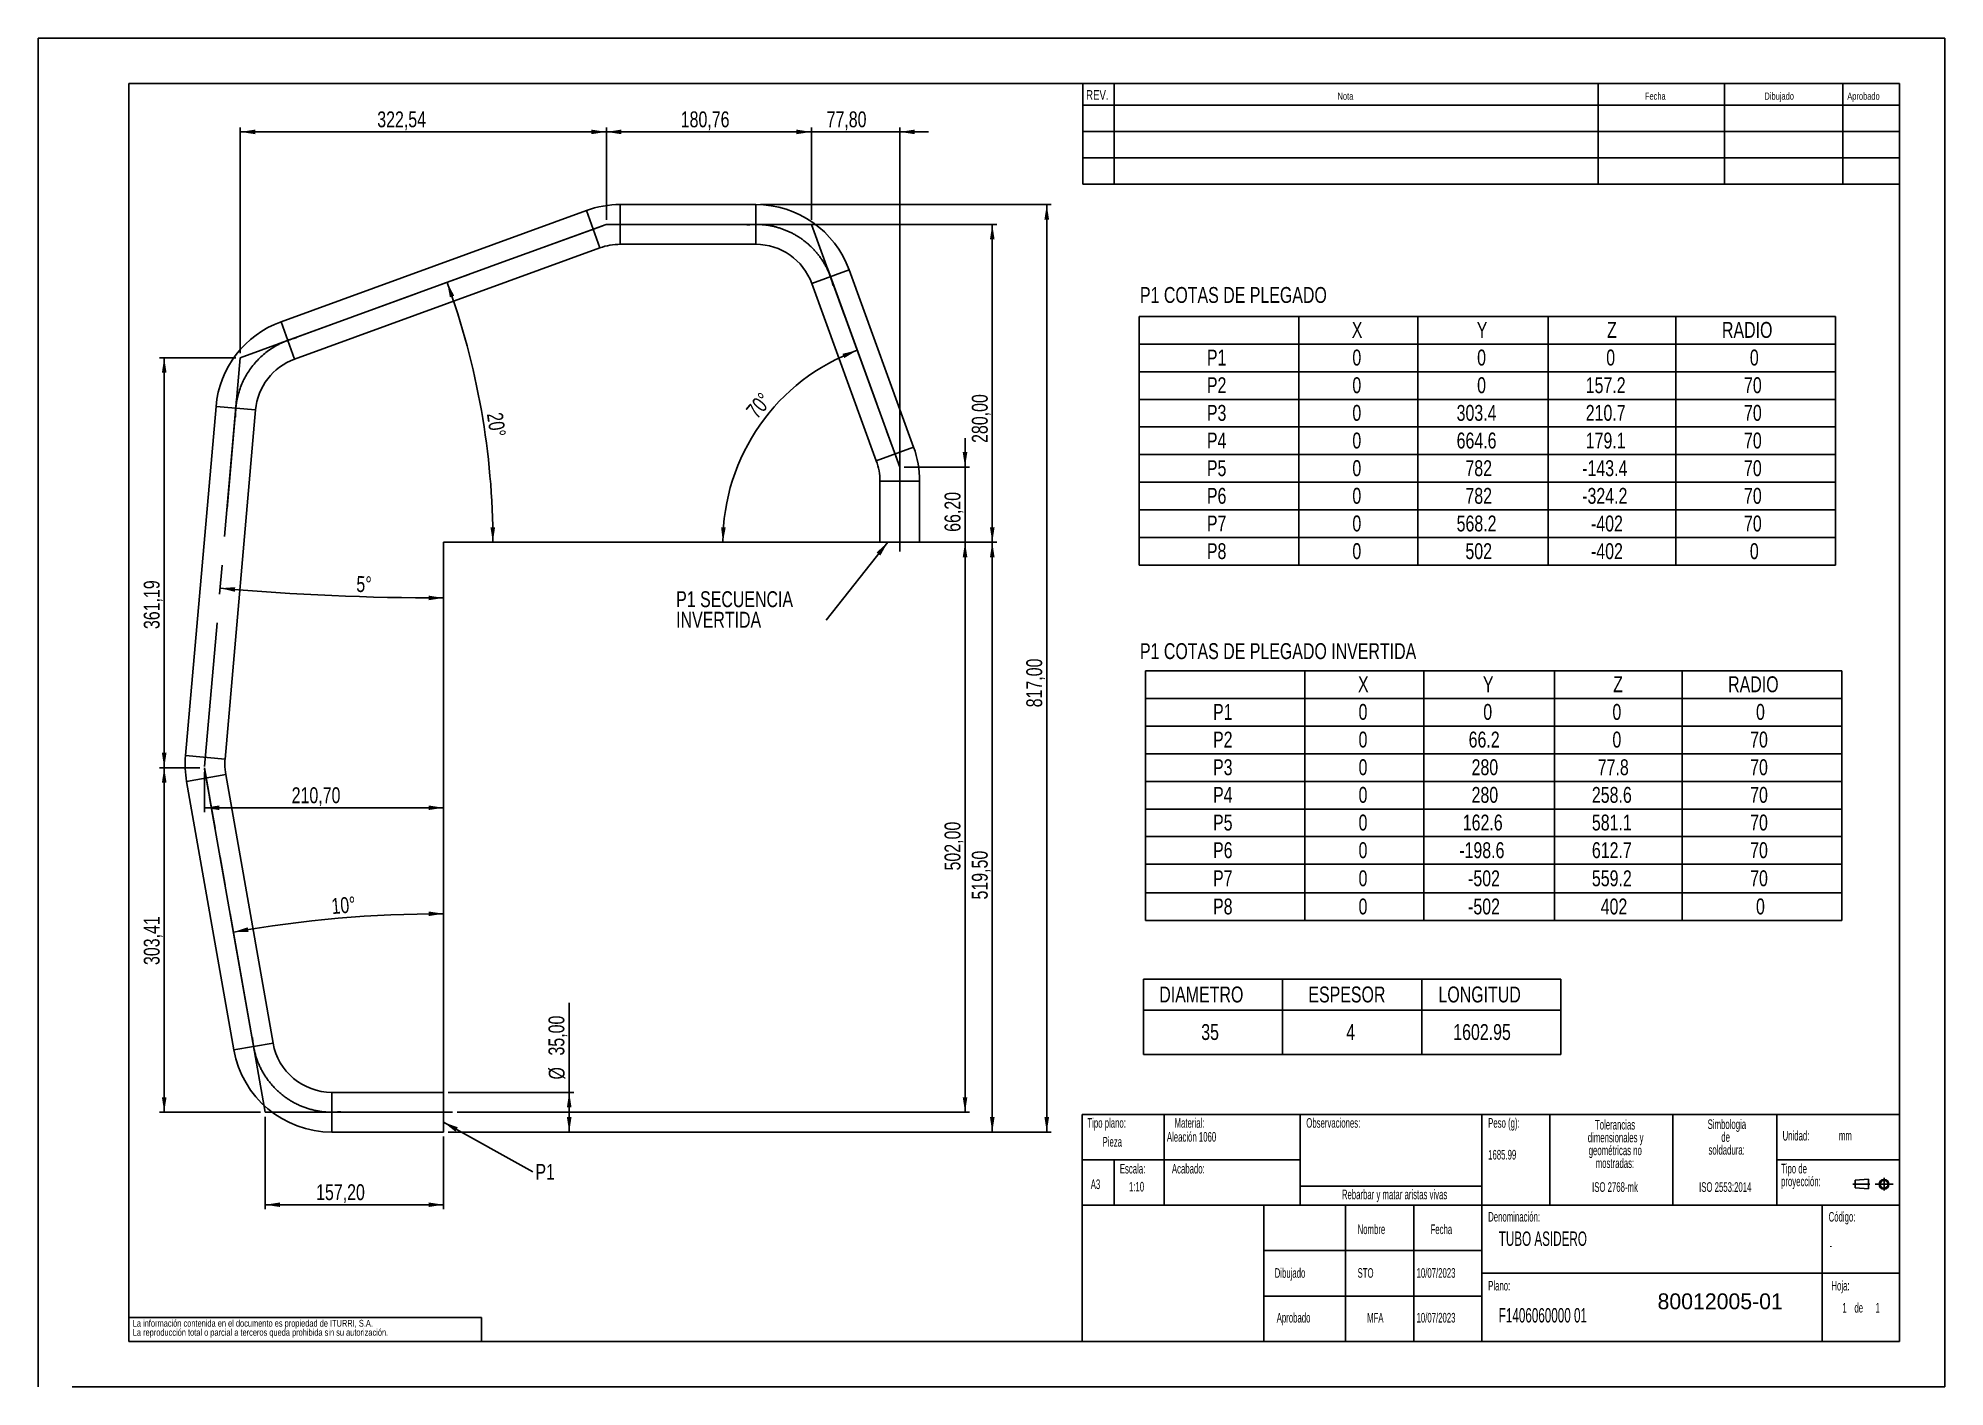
# Model space of a CAD drawing. Extents: x 0 to 28260, y 0 to 8126.
# Drawn here: x 0 to 4200, y 0 to 2970 of the extents above.
import ezdxf

# ---------------------------------------------------------------- set-up
doc = ezdxf.new("R2010")
doc.units = 0
doc.header["$LTSCALE"] = 10
doc.linetypes.add('CENTERX2', pattern=[20.32, 12.7, -2.54, 2.54, -2.54])
doc.layers.get('0').update_dxf_attribs({"linetype": 'CONTINUOUS'})
doc.layers.add('FORMATO', color=7, linetype='CONTINUOUS')
doc.layers.add('SLD-0', color=179, linetype='CONTINUOUS')
doc.styles.add('SLDTEXTSTYLE0', font='TXT', dxfattribs={"width": 0.75})
doc.styles.add('SLDTEXTSTYLE1', font='TXT', dxfattribs={"width": 0.605})
doc.dimstyles.new('SLDDIMSTYLE0', dxfattribs={"dimtxt": 35, "dimasz": 33.02, "dimexe": 0, "dimexo": 0.0625, "dimgap": 8.75, "dimtad": 1, "dimlfac": 0.4, "dimrnd": 1e-09, "dimzin": 12, "dimdsep": 46, "dimtxsty": 'SLDTEXTSTYLE0', "dimsah": 1, "dimcen": 0.09, "dimadec": 0, "dimazin": 0, "dimtfac": 1, "dimtofl": 0, "dimtmove": 0, "dimatfit": 3, "dimfxl": 1, "dimtolj": 1, "dimtzin": 12, "dimarcsym": 0})
doc.dimstyles.new('SLDDIMSTYLE1', dxfattribs={"dimtxt": 35, "dimasz": 33.02, "dimexe": 0, "dimexo": 0.0625, "dimgap": 8.75, "dimtad": 1, "dimlfac": 0.4, "dimrnd": 1e-09, "dimzin": 12, "dimdsep": 46, "dimtxsty": 'SLDTEXTSTYLE0', "dimsah": 1, "dimcen": 0.09, "dimadec": 0, "dimazin": 0, "dimtfac": 1, "dimtmove": 0, "dimatfit": 0, "dimfxl": 1, "dimtolj": 1, "dimtzin": 12, "dimarcsym": 0})
doc.dimstyles.new('SLDDIMSTYLE2', dxfattribs={"dimtxt": 35, "dimasz": 33.02, "dimexe": 0, "dimexo": 0.0625, "dimgap": 8.75, "dimtad": 1, "dimdec": 4, "dimlfac": 4, "dimzin": 12, "dimdsep": 46, "dimtxsty": 'SLDTEXTSTYLE0', "dimsah": 1, "dimcen": 0.09, "dimadec": 0, "dimazin": 0, "dimtfac": 1, "dimtofl": 0, "dimtmove": 0, "dimatfit": 3, "dimfxl": 1, "dimtolj": 1, "dimtzin": 12, "dimarcsym": 0})
doc.dimstyles.new('SLDDIMSTYLE3', dxfattribs={"dimtxt": 0.18, "dimasz": 33.02, "dimexe": 0, "dimexo": 0.0625, "dimgap": 0, "dimtad": 0, "dimtih": 1, "dimtoh": 1, "dimdec": 0, "dimrnd": 1e-09, "dimzin": 0, "dimdsep": 46, "dimtxsty": 'Standard', "dimsah": 1, "dimcen": 0.09, "dimadec": 0, "dimazin": 0, "dimtfac": 33.02, "dimtdec": 0, "dimtofl": 0, "dimtmove": 0, "dimatfit": 3, "dimfxl": 1, "dimtolj": 1, "dimtzin": 0, "dimarcsym": 0})

# ---------------------------------------------------------------- blocks, each defined once
blk = doc.blocks.new('BLOQUE3')
at = {"color": 7, "linetype": 'CENTERX2'}
for p, q in [((3979.2, 1300.6), (3948, 1300.6)), ((3988.8, 1300.2), (4021.6, 1300.2)), ((4005.2, 1288.5), (4005.2, 1311.9))]:
    blk.add_line(p, q, dxfattribs=at)
at = {"color": 7, "linetype": 'Continuous'}
for p, q in [((3976.8, 1309.5), (3952.3, 1307.7)), ((3952.3, 1307.7), (3952.3, 1293.4)), ((3976.8, 1309.5), (3976.8, 1291.6)), ((3976.8, 1291.6), (3952.3, 1293.4))]:
    blk.add_line(p, q, dxfattribs=at)
for radius in [8.92, 7.13]:
    blk.add_circle((4005.2, 1300.2), radius, dxfattribs=at)
blk = doc.blocks.new('SW_NOTE_0')
at = {"layer": 'SLD-0', "color": 0, "attachment_point": 2, "style": 'SLDTEXTSTYLE1'}
for s, insert, char_height in [('dimensionales y', (75.4, -0.9), 21.167), ('Tolerancias', (74.1, 27.3), 21.167), ('geométricas no', (74.6, -29.2), 21.167), ('mostradas:', (73.8, -57.4), 21.17)]:
    blk.add_mtext(s, dxfattribs=dict(at, insert=insert, char_height=char_height))
blk = doc.blocks.new('SW_NOTE_0_1')
at = {"layer": 'SLD-0', "color": 0, "attachment_point": 1, "style": 'SLDTEXTSTYLE1'}
for s, insert, char_height in [('Tipo de', (0, 27.3), 21.17), ('proyección:', (0, -0.9), 21.167)]:
    blk.add_mtext(s, dxfattribs=dict(at, insert=insert, char_height=char_height))
blk = doc.blocks.new('SW_NOTE_0_2')
at = {"layer": 'SLD-0', "color": 0, "char_height": 21.17, "attachment_point": 2, "style": 'SLDTEXTSTYLE1'}
for s, insert in [('Simbologia', (71.1, 27.3)), ('de', (68.4, -0.9)), ('soldadura:', (70.6, -29.2))]:
    blk.add_mtext(s, dxfattribs=dict(at, insert=insert))
blk = doc.blocks.new('SW_NOTE_0_3')
at = {"layer": 'SLD-0', "color": 0, "char_height": 15, "attachment_point": 1, "style": 'SLDTEXTSTYLE0'}
for s, insert in [('La información contenida en el documento es propiedad de ITURRI, S.A.', (0, 19.3)), ('La reproducción total o parcial a terceros queda prohibida sin su autorización.', (0, -0.7))]:
    blk.add_mtext(s, dxfattribs=dict(at, insert=insert))
blk = doc.blocks.new('SW_NOTE_0_4')
at = {"layer": 'SLD-0', "color": 0, "attachment_point": 2, "style": 'SLDTEXTSTYLE1'}
for s, insert, char_height in [('dimensionales y', (75.4, -0.9), 21.167), ('Tolerancias', (74.1, 27.3), 21.167), ('geométricas no', (74.6, -29.2), 21.167), ('mostradas:', (73.8, -57.4), 21.17)]:
    blk.add_mtext(s, dxfattribs=dict(at, insert=insert, char_height=char_height))
blk = doc.blocks.new('SW_NOTE_0_5')
at = {"layer": 'SLD-0', "color": 0, "attachment_point": 1, "style": 'SLDTEXTSTYLE1'}
for s, insert, char_height in [('Tipo de', (0, 27.3), 21.17), ('proyección:', (0, -0.9), 21.167)]:
    blk.add_mtext(s, dxfattribs=dict(at, insert=insert, char_height=char_height))
blk = doc.blocks.new('SW_NOTE_0_6')
at = {"layer": 'SLD-0', "color": 0, "char_height": 21.17, "attachment_point": 2, "style": 'SLDTEXTSTYLE1'}
for s, insert in [('Simbologia', (71.1, 27.3)), ('de', (68.4, -0.9)), ('soldadura:', (70.6, -29.2))]:
    blk.add_mtext(s, dxfattribs=dict(at, insert=insert))
blk = doc.blocks.new('SW_NOTE_0_7')
at = {"layer": 'SLD-0', "color": 0, "char_height": 15, "attachment_point": 1, "style": 'SLDTEXTSTYLE0'}
for s, insert in [('La información contenida en el documento es propiedad de ITURRI, S.A.', (0, 19.3)), ('La reproducción total o parcial a terceros queda prohibida sin su autorización.', (0, -0.7))]:
    blk.add_mtext(s, dxfattribs=dict(at, insert=insert))
blk = doc.blocks.new('SW_TABLEANNOTATION_0')
at = {"layer": 'FORMATO', "color": 0}
for p, q in [((0, 0), (0, -60.9)), ((0, 0), (351.4, 0)), ((351.4, 0), (351.4, -60.9)), ((351.4, 0), (613.5, 0)), ((613.5, 0), (613.5, -60.9)), ((613.5, 0), (901, 0)), ((901, 0), (901, -60.9)), ((901, 0), (1182.2, 0)), ((1182.2, 0), (1182.2, -60.9)), ((1182.2, 0), (1533.7, 0)), ((1533.7, 0), (1533.7, -60.9)), ((0, -60.9), (0, -121.8)), ((0, -60.9), (351.4, -60.9)), ((351.4, -60.9), (351.4, -121.8)), ((351.4, -60.9), (613.5, -60.9)), ((613.5, -60.9), (613.5, -121.8)), ((613.5, -60.9), (901, -60.9)), ((901, -60.9), (901, -121.8)), ((901, -60.9), (1182.2, -60.9)), ((1182.2, -60.9), (1182.2, -121.8)), ((1182.2, -60.9), (1533.7, -60.9)), ((1533.7, -60.9), (1533.7, -121.8)), ((0, -121.8), (0, -182.7)), ((0, -121.8), (351.4, -121.8)), ((351.4, -121.8), (351.4, -182.7)), ((351.4, -121.8), (613.5, -121.8)), ((613.5, -121.8), (613.5, -182.7)), ((613.5, -121.8), (901, -121.8)), ((901, -121.8), (901, -182.7)), ((901, -121.8), (1182.2, -121.8)), ((1182.2, -121.8), (1182.2, -182.7)), ((1182.2, -121.8), (1533.7, -121.8)), ((1533.7, -121.8), (1533.7, -182.7)), ((0, -182.7), (0, -243.6)), ((0, -182.7), (351.4, -182.7)), ((351.4, -182.7), (351.4, -243.6)), ((351.4, -182.7), (613.5, -182.7)), ((613.5, -182.7), (613.5, -243.6)), ((613.5, -182.7), (901, -182.7)), ((901, -182.7), (901, -243.6)), ((901, -182.7), (1182.2, -182.7)), ((1182.2, -182.7), (1182.2, -243.6)), ((1182.2, -182.7), (1533.7, -182.7)), ((1533.7, -182.7), (1533.7, -243.6)), ((0, -243.6), (0, -304.5)), ((0, -243.6), (351.4, -243.6)), ((351.4, -243.6), (351.4, -304.5)), ((351.4, -243.6), (613.5, -243.6)), ((613.5, -243.6), (613.5, -304.5)), ((613.5, -243.6), (901, -243.6)), ((901, -243.6), (901, -304.5)), ((901, -243.6), (1182.2, -243.6)), ((1182.2, -243.6), (1182.2, -304.5)), ((1182.2, -243.6), (1533.7, -243.6)), ((1533.7, -243.6), (1533.7, -304.5)), ((0, -304.5), (0, -365.4)), ((0, -304.5), (351.4, -304.5)), ((351.4, -304.5), (351.4, -365.4)), ((351.4, -304.5), (613.5, -304.5)), ((613.5, -304.5), (613.5, -365.4)), ((613.5, -304.5), (901, -304.5)), ((901, -304.5), (901, -365.4)), ((901, -304.5), (1182.2, -304.5)), ((1182.2, -304.5), (1182.2, -365.4)), ((1182.2, -304.5), (1533.7, -304.5)), ((1533.7, -304.5), (1533.7, -365.4)), ((0, -365.4), (0, -426.3)), ((0, -365.4), (351.4, -365.4)), ((351.4, -365.4), (351.4, -426.3)), ((351.4, -365.4), (613.5, -365.4)), ((613.5, -365.4), (613.5, -426.3)), ((613.5, -365.4), (901, -365.4)), ((901, -365.4), (901, -426.3)), ((901, -365.4), (1182.2, -365.4)), ((1182.2, -365.4), (1182.2, -426.3)), ((1182.2, -365.4), (1533.7, -365.4)), ((1533.7, -365.4), (1533.7, -426.3)), ((0, -426.3), (0, -487.2)), ((0, -426.3), (351.4, -426.3)), ((351.4, -426.3), (351.4, -487.2)), ((351.4, -426.3), (613.5, -426.3)), ((613.5, -426.3), (613.5, -487.2)), ((613.5, -426.3), (901, -426.3)), ((901, -426.3), (901, -487.2)), ((901, -426.3), (1182.2, -426.3)), ((1182.2, -426.3), (1182.2, -487.2)), ((1182.2, -426.3), (1533.7, -426.3)), ((1533.7, -426.3), (1533.7, -487.2)), ((0, -487.2), (0, -548.1)), ((0, -487.2), (351.4, -487.2)), ((351.4, -487.2), (351.4, -548.1)), ((351.4, -487.2), (613.5, -487.2)), ((613.5, -487.2), (613.5, -548.1)), ((613.5, -487.2), (901, -487.2)), ((901, -487.2), (901, -548.1)), ((901, -487.2), (1182.2, -487.2)), ((1182.2, -487.2), (1182.2, -548.1)), ((1182.2, -487.2), (1533.7, -487.2)), ((1533.7, -487.2), (1533.7, -548.1)), ((0, -548.1), (351.4, -548.1)), ((351.4, -548.1), (613.5, -548.1)), ((613.5, -548.1), (901, -548.1)), ((901, -548.1), (1182.2, -548.1)), ((1182.2, -548.1), (1533.7, -548.1))]:
    blk.add_line(p, q, dxfattribs=at)
at = {"layer": 'FORMATO', "color": 0, "char_height": 35, "attachment_point": 1, "style": 'SLDTEXTSTYLE0'}
for s, insert in [('X', (468.2, -12.3)), ('Y', (743.4, -12.3)), ('Z', (1030.4, -12.3)), ('RADIO', (1283.6, -12.3)), ('P1', (149, -73.2)), ('0', (469.5, -73.2)), ('0', (744.3, -73.2)), ('0', (1028.7, -73.2)), ('0', (1345, -73.2)), ('P2', (149, -134.1)), ('0', (469.5, -134.1)), ('0', (744.3, -134.1)), ('157.2', (983.5, -134.1)), ('70', (1332.1, -134.1)), ('P3', (149, -195)), ('0', (469.5, -195)), ('303.4', (699.1, -195)), ('210.7', (983.5, -195)), ('70', (1332.1, -195)), ('P4', (149, -255.9)), ('0', (469.5, -255.9)), ('664.6', (699.1, -255.9)), ('179.1', (983.5, -255.9)), ('70', (1332.1, -255.9)), ('P5', (149, -316.8)), ('0', (469.5, -316.8)), ('782', (718.5, -316.8)), ('-143.4', (975.7, -316.8)), ('70', (1332.1, -316.8)), ('P6', (149, -377.7)), ('0', (469.5, -377.7)), ('782', (718.5, -377.7)), ('-324.2', (975.7, -377.7)), ('70', (1332.1, -377.7)), ('P7', (149, -438.6)), ('0', (469.5, -438.6)), ('568.2', (699.1, -438.6)), ('-402', (995.1, -438.6)), ('70', (1332.1, -438.6)), ('P8', (149, -499.5)), ('0', (469.5, -499.5)), ('502', (718.5, -499.5)), ('-402', (995.1, -499.5)), ('0', (1345, -499.5))]:
    blk.add_mtext(s, dxfattribs=dict(at, insert=insert))
blk = doc.blocks.new('SW_TABLEANNOTATION_1')
at = {"layer": 'FORMATO', "color": 0}
for p, q in [((0, 0), (0, -60.9)), ((0, 0), (351.4, 0)), ((351.4, 0), (351.4, -60.9)), ((351.4, 0), (613.5, 0)), ((613.5, 0), (613.5, -60.9)), ((613.5, 0), (901, 0)), ((901, 0), (901, -60.9)), ((901, 0), (1182.2, 0)), ((1182.2, 0), (1182.2, -60.9)), ((1182.2, 0), (1533.7, 0)), ((1533.7, 0), (1533.7, -60.9)), ((0, -60.9), (0, -121.8)), ((0, -60.9), (351.4, -60.9)), ((351.4, -60.9), (351.4, -121.8)), ((351.4, -60.9), (613.5, -60.9)), ((613.5, -60.9), (613.5, -121.8)), ((613.5, -60.9), (901, -60.9)), ((901, -60.9), (901, -121.8)), ((901, -60.9), (1182.2, -60.9)), ((1182.2, -60.9), (1182.2, -121.8)), ((1182.2, -60.9), (1533.7, -60.9)), ((1533.7, -60.9), (1533.7, -121.8)), ((0, -121.8), (0, -182.7)), ((0, -121.8), (351.4, -121.8)), ((351.4, -121.8), (351.4, -182.7)), ((351.4, -121.8), (613.5, -121.8)), ((613.5, -121.8), (613.5, -182.7)), ((613.5, -121.8), (901, -121.8)), ((901, -121.8), (901, -182.7)), ((901, -121.8), (1182.2, -121.8)), ((1182.2, -121.8), (1182.2, -182.7)), ((1182.2, -121.8), (1533.7, -121.8)), ((1533.7, -121.8), (1533.7, -182.7)), ((0, -182.7), (0, -243.6)), ((0, -182.7), (351.4, -182.7)), ((351.4, -182.7), (351.4, -243.6)), ((351.4, -182.7), (613.5, -182.7)), ((613.5, -182.7), (613.5, -243.6)), ((613.5, -182.7), (901, -182.7)), ((901, -182.7), (901, -243.6)), ((901, -182.7), (1182.2, -182.7)), ((1182.2, -182.7), (1182.2, -243.6)), ((1182.2, -182.7), (1533.7, -182.7)), ((1533.7, -182.7), (1533.7, -243.6)), ((0, -243.6), (0, -304.5)), ((0, -243.6), (351.4, -243.6)), ((351.4, -243.6), (351.4, -304.5)), ((351.4, -243.6), (613.5, -243.6)), ((613.5, -243.6), (613.5, -304.5)), ((613.5, -243.6), (901, -243.6)), ((901, -243.6), (901, -304.5)), ((901, -243.6), (1182.2, -243.6)), ((1182.2, -243.6), (1182.2, -304.5)), ((1182.2, -243.6), (1533.7, -243.6)), ((1533.7, -243.6), (1533.7, -304.5)), ((0, -304.5), (0, -365.4)), ((0, -304.5), (351.4, -304.5)), ((351.4, -304.5), (351.4, -365.4)), ((351.4, -304.5), (613.5, -304.5)), ((613.5, -304.5), (613.5, -365.4)), ((613.5, -304.5), (901, -304.5)), ((901, -304.5), (901, -365.4)), ((901, -304.5), (1182.2, -304.5)), ((1182.2, -304.5), (1182.2, -365.4)), ((1182.2, -304.5), (1533.7, -304.5)), ((1533.7, -304.5), (1533.7, -365.4)), ((0, -365.4), (0, -426.3)), ((0, -365.4), (351.4, -365.4)), ((351.4, -365.4), (351.4, -426.3)), ((351.4, -365.4), (613.5, -365.4)), ((613.5, -365.4), (613.5, -426.3)), ((613.5, -365.4), (901, -365.4)), ((901, -365.4), (901, -426.3)), ((901, -365.4), (1182.2, -365.4)), ((1182.2, -365.4), (1182.2, -426.3)), ((1182.2, -365.4), (1533.7, -365.4)), ((1533.7, -365.4), (1533.7, -426.3)), ((0, -426.3), (0, -489.3)), ((0, -426.3), (351.4, -426.3)), ((351.4, -426.3), (351.4, -489.3)), ((351.4, -426.3), (613.5, -426.3)), ((613.5, -426.3), (613.5, -489.3)), ((613.5, -426.3), (901, -426.3)), ((901, -426.3), (901, -489.3)), ((901, -426.3), (1182.2, -426.3)), ((1182.2, -426.3), (1182.2, -489.3)), ((1182.2, -426.3), (1533.7, -426.3)), ((1533.7, -426.3), (1533.7, -489.3)), ((0, -489.3), (0, -550.2)), ((0, -489.3), (351.4, -489.3)), ((351.4, -489.3), (351.4, -550.2)), ((351.4, -489.3), (613.5, -489.3)), ((613.5, -489.3), (613.5, -550.2)), ((613.5, -489.3), (901, -489.3)), ((901, -489.3), (901, -550.2)), ((901, -489.3), (1182.2, -489.3)), ((1182.2, -489.3), (1182.2, -550.2)), ((1182.2, -489.3), (1533.7, -489.3)), ((1533.7, -489.3), (1533.7, -550.2)), ((0, -550.2), (351.4, -550.2)), ((351.4, -550.2), (613.5, -550.2)), ((613.5, -550.2), (901, -550.2)), ((901, -550.2), (1182.2, -550.2)), ((1182.2, -550.2), (1533.7, -550.2))]:
    blk.add_line(p, q, dxfattribs=at)
at = {"layer": 'FORMATO', "color": 0, "char_height": 35, "attachment_point": 1, "style": 'SLDTEXTSTYLE0'}
for s, insert in [('X', (468.2, -12.3)), ('Y', (743.4, -12.3)), ('Z', (1030.4, -12.3)), ('RADIO', (1283.6, -12.3)), ('P1', (149, -73.2)), ('0', (469.5, -73.2)), ('0', (744.3, -73.2)), ('0', (1028.7, -73.2)), ('0', (1345, -73.2)), ('P2', (149, -134.1)), ('0', (469.5, -134.1)), ('66.2', (712, -134.1)), ('0', (1028.7, -134.1)), ('70', (1332.1, -134.1)), ('P3', (149, -195)), ('0', (469.5, -195)), ('280', (718.5, -195)), ('77.8', (996.4, -195)), ('70', (1332.1, -195)), ('P4', (149, -255.9)), ('0', (469.5, -255.9)), ('280', (718.5, -255.9)), ('258.6', (983.5, -255.9)), ('70', (1332.1, -255.9)), ('P5', (149, -316.8)), ('0', (469.5, -316.8)), ('162.6', (699.1, -316.8)), ('581.1', (983.5, -316.8)), ('70', (1332.1, -316.8)), ('P6', (149, -377.7)), ('0', (469.5, -377.7)), ('-198.6', (691.3, -377.7)), ('612.7', (983.5, -377.7)), ('70', (1332.1, -377.7)), ('P7', (149, -439.6)), ('0', (469.5, -439.6)), ('-502', (710.7, -439.6)), ('559.2', (983.5, -439.6)), ('70', (1332.1, -439.6)), ('P8', (149, -501.6)), ('0', (469.5, -501.6)), ('-502', (710.7, -501.6)), ('402', (1002.9, -501.6)), ('0', (1345, -501.6))]:
    blk.add_mtext(s, dxfattribs=dict(at, insert=insert))
blk = doc.blocks.new('SW_TABLEANNOTATION_2')
at = {"layer": 'FORMATO', "color": 0}
for p, q in [((0, 0), (0, -68.3)), ((0, 0), (306.6, 0)), ((306.6, 0), (306.6, -68.3)), ((306.6, 0), (613.3, 0)), ((613.3, 0), (613.3, -68.3)), ((613.3, 0), (919.9, 0)), ((919.9, 0), (919.9, -68.3)), ((0, -68.3), (0, -165.4)), ((0, -68.3), (306.6, -68.3)), ((306.6, -68.3), (306.6, -165.4)), ((306.6, -68.3), (613.3, -68.3)), ((613.3, -68.3), (613.3, -165.4)), ((613.3, -68.3), (919.9, -68.3)), ((919.9, -68.3), (919.9, -165.4)), ((0, -165.4), (306.6, -165.4)), ((306.6, -165.4), (613.3, -165.4)), ((613.3, -165.4), (919.9, -165.4))]:
    blk.add_line(p, q, dxfattribs=at)
at = {"layer": 'FORMATO', "color": 0, "char_height": 35, "attachment_point": 1, "style": 'SLDTEXTSTYLE0'}
for s, insert in [('DIAMETRO', (35.1, -16)), ('ESPESOR', (363.5, -16)), ('LONGITUD', (650.1, -16)), ('35', (127.5, -98.7)), ('4', (447, -98.7)), ('1602.95', (682.6, -98.7))]:
    blk.add_mtext(s, dxfattribs=dict(at, insert=insert))
blk = doc.blocks.new('_D')
at = {"layer": 'FORMATO', "color": 7, "transparency": 16777216}
for p, q in [((499.9, 594.8), (499.9, 391)), ((892.9, 551), (892.9, 391)), ((499.9, 401), (892.9, 401))]:
    blk.add_line(p, q, dxfattribs=at)
for points in [[(499.9, 401), (533, 396), (533, 406.1)], [(892.9, 401), (859.9, 406.1), (859.9, 396)]]:
    blk.add_solid(points, dxfattribs=at)
at = {"layer": 'FORMATO', "color": 7, "transparency": 16777216, "insert": (612.3, 446.2), "char_height": 35, "attachment_point": 1, "style": 'SLDTEXTSTYLE0'}
blk.add_mtext('157,20', dxfattribs=at)
blk = doc.blocks.new('_D_1')
at = {"layer": 'FORMATO', "color": 7, "transparency": 16777216}
for p, q in [((356.2, 1363.3), (267.7, 1363.3)), ((277.7, 1363.3), (277.7, 604.8)), ((489.9, 604.8), (267.7, 604.8))]:
    blk.add_line(p, q, dxfattribs=at)
for points in [[(277.7, 1363.3), (272.6, 1330.3), (282.8, 1330.3)], [(277.7, 604.8), (282.8, 637.8), (272.6, 637.8)]]:
    blk.add_solid(points, dxfattribs=at)
at = {"layer": 'FORMATO', "color": 7, "transparency": 16777216, "insert": (232.6, 928.9), "char_height": 35, "attachment_point": 1, "rotation": 90, "style": 'SLDTEXTSTYLE0'}
blk.add_mtext('303,41', dxfattribs=at)
blk = doc.blocks.new('_D_2')
at = {"layer": 'FORMATO', "color": 7, "transparency": 16777216}
for p, q in [((366.2, 1353.3), (366.2, 1265.2)), ((366.2, 1275.2), (892.9, 1275.2))]:
    blk.add_line(p, q, dxfattribs=at)
for points in [[(366.2, 1275.2), (399.2, 1270.1), (399.2, 1280.3)], [(892.9, 1275.2), (859.9, 1280.3), (859.9, 1270.1)]]:
    blk.add_solid(points, dxfattribs=at)
at = {"layer": 'FORMATO', "color": 7, "transparency": 16777216, "insert": (558.5, 1320.3), "char_height": 35, "attachment_point": 1, "style": 'SLDTEXTSTYLE0'}
blk.add_mtext('210,70', dxfattribs=at)
blk = doc.blocks.new('_D_3')
at = {"layer": 'FORMATO', "color": 7, "transparency": 16777216}
for p, q in [((435.2, 2266.3), (267.7, 2266.3)), ((277.7, 2266.3), (277.7, 1363.3)), ((356.2, 1363.3), (267.7, 1363.3))]:
    blk.add_line(p, q, dxfattribs=at)
for points in [[(277.7, 2266.3), (272.6, 2233.3), (282.8, 2233.3)], [(277.7, 1363.3), (282.8, 1396.3), (272.6, 1396.3)]]:
    blk.add_solid(points, dxfattribs=at)
at = {"layer": 'FORMATO', "color": 7, "transparency": 16777216, "insert": (232.6, 1668.7), "char_height": 35, "attachment_point": 1, "rotation": 90, "style": 'SLDTEXTSTYLE0'}
blk.add_mtext('361,19', dxfattribs=at)
blk = doc.blocks.new('_D_4')
at = {"layer": 'FORMATO', "color": 7, "transparency": 16777216}
for p, q in [((445.2, 2276.3), (445.2, 2773.5)), ((1251.6, 2569.8), (1251.6, 2773.5)), ((1251.6, 2763.5), (445.2, 2763.5))]:
    blk.add_line(p, q, dxfattribs=at)
for points in [[(445.2, 2763.5), (478.2, 2758.5), (478.2, 2768.6)], [(1251.6, 2763.5), (1218.5, 2768.6), (1218.5, 2758.5)]]:
    blk.add_solid(points, dxfattribs=at)
at = {"layer": 'FORMATO', "color": 7, "transparency": 16777216, "insert": (747, 2808.7), "char_height": 35, "attachment_point": 1, "style": 'SLDTEXTSTYLE0'}
blk.add_mtext('322,54', dxfattribs=at)
blk = doc.blocks.new('_D_5')
at = {"layer": 'FORMATO', "color": 7, "transparency": 16777216}
for p, q in [((1251.6, 2569.8), (1251.6, 2773.5)), ((1703.4, 2569.8), (1703.4, 2773.5)), ((1703.4, 2763.5), (1251.6, 2763.5))]:
    blk.add_line(p, q, dxfattribs=at)
for points in [[(1251.6, 2763.5), (1284.6, 2758.5), (1284.6, 2768.6)], [(1703.4, 2763.5), (1670.4, 2768.6), (1670.4, 2758.5)]]:
    blk.add_solid(points, dxfattribs=at)
at = {"layer": 'FORMATO', "color": 7, "transparency": 16777216, "insert": (1415.5, 2808.7), "char_height": 35, "attachment_point": 1, "style": 'SLDTEXTSTYLE0'}
blk.add_mtext('180,76', dxfattribs=at)
blk = doc.blocks.new('_D_6')
at = {"layer": 'FORMATO', "color": 7, "transparency": 16777216}
for p, q in [((1703.4, 2569.8), (1703.4, 2773.5)), ((1897.9, 2024.4), (1897.9, 2773.5)), ((1703.4, 2763.5), (1639.9, 2763.5)), ((1703.4, 2763.5), (1897.9, 2763.5)), ((1897.9, 2763.5), (1961.4, 2763.5))]:
    blk.add_line(p, q, dxfattribs=at)
for points in [[(1703.4, 2763.5), (1670.4, 2768.6), (1670.4, 2758.5)], [(1897.9, 2763.5), (1931, 2758.5), (1931, 2768.6)]]:
    blk.add_solid(points, dxfattribs=at)
at = {"layer": 'FORMATO', "color": 7, "transparency": 16777216, "insert": (1736.8, 2808.7), "char_height": 35, "attachment_point": 1, "style": 'SLDTEXTSTYLE0'}
blk.add_mtext('77,80', dxfattribs=at)
blk = doc.blocks.new('_D_7')
at = {"layer": 'FORMATO', "color": 7, "transparency": 16777216}
blk.add_arc((892.9, 7384.1), 5646.9, 265, 270, dxfattribs=at)
for points in [[(400.8, 1758.7), (433.3, 1750.9), (434.1, 1761)], [(892.9, 1737.2), (859.9, 1742.4), (859.9, 1732.2)]]:
    blk.add_solid(points, dxfattribs=at)
at = {"layer": 'FORMATO', "color": 7, "transparency": 16777216, "insert": (701.6, 1785.6), "char_height": 35, "attachment_point": 1, "rotation": 358.2703, "style": 'SLDTEXTSTYLE0'}
blk.add_mtext('5°', dxfattribs=at)
blk = doc.blocks.new('_D_8')
at = {"layer": 'FORMATO', "color": 7, "transparency": 16777216}
blk.add_arc((892.9, -1624), 2665.9, 90, 100, dxfattribs=at)
for points in [[(430, 1001.4), (463.4, 1001.9), (461.7, 1012)], [(892.9, 1041.9), (859.9, 1046.8), (860, 1036.6)]]:
    blk.add_solid(points, dxfattribs=at)
at = {"layer": 'FORMATO', "color": 7, "transparency": 16777216, "insert": (644.8, 1075.9), "char_height": 35, "attachment_point": 1, "rotation": 4.5084, "style": 'SLDTEXTSTYLE0'}
blk.add_mtext('10°', dxfattribs=at)
blk = doc.blocks.new('_D_9')
at = {"layer": 'FORMATO', "color": 7, "transparency": 16777216}
blk.add_arc((-671.7, 1859.8), 1673.4, 0, 20, dxfattribs=at)
for points in [[(900.8, 2432.1), (907, 2399.3), (916.6, 2402.7)], [(1001.7, 1859.8), (1006.5, 1892.9), (996.3, 1892.8)]]:
    blk.add_solid(points, dxfattribs=at)
at = {"layer": 'FORMATO', "color": 7, "transparency": 16777216, "insert": (1022.9, 2147.7), "char_height": 35, "attachment_point": 1, "rotation": 278.4685, "style": 'SLDTEXTSTYLE0'}
blk.add_mtext('20°', dxfattribs=at)
blk = doc.blocks.new('_D_10')
at = {"layer": 'FORMATO', "color": 7, "transparency": 16777216}
blk.add_arc((1958.2, 1859.8), 449.9, 109.996, 180, dxfattribs=at)
for points in [[(1804.3, 2282.6), (1771.8, 2274.9), (1775.6, 2265.5)], [(1508.3, 1859.8), (1514.5, 1892.6), (1504.4, 1893)]]:
    blk.add_solid(points, dxfattribs=at)
at = {"layer": 'FORMATO', "color": 7, "transparency": 16777216, "insert": (1556.9, 2151.9), "char_height": 35, "attachment_point": 1, "rotation": 49.8786, "style": 'SLDTEXTSTYLE0'}
blk.add_mtext('70°', dxfattribs=at)
blk = doc.blocks.new('_D_11')
at = {"layer": 'FORMATO', "color": 7, "transparency": 16777216}
for p, q in [((2041.7, 2025.3), (2041.7, 2088.8)), ((1907.9, 2025.3), (2051.7, 2025.3)), ((2041.7, 2025.3), (2041.7, 1859.8)), ((1951.7, 1859.8), (2051.7, 1859.8)), ((2041.7, 1859.8), (2041.7, 1796.3))]:
    blk.add_line(p, q, dxfattribs=at)
for points in [[(2041.7, 2025.3), (2046.8, 2058.3), (2036.6, 2058.3)], [(2041.7, 1859.8), (2036.6, 1826.8), (2046.8, 1826.8)]]:
    blk.add_solid(points, dxfattribs=at)
at = {"layer": 'FORMATO', "color": 7, "transparency": 16777216, "insert": (1996.6, 1882.8), "char_height": 35, "attachment_point": 1, "rotation": 90, "style": 'SLDTEXTSTYLE0'}
blk.add_mtext('66,20', dxfattribs=at)
blk = doc.blocks.new('_D_12')
at = {"layer": 'FORMATO', "color": 7, "transparency": 16777216}
for p, q in [((1521.2, 2559.8), (2111.7, 2559.8)), ((2101.7, 2559.8), (2101.7, 1859.8)), ((1864.2, 1859.8), (2111.7, 1859.8))]:
    blk.add_line(p, q, dxfattribs=at)
for points in [[(2101.7, 2559.8), (2096.6, 2526.8), (2106.8, 2526.8)], [(2101.7, 1859.8), (2106.8, 1892.8), (2096.6, 1892.8)]]:
    blk.add_solid(points, dxfattribs=at)
at = {"layer": 'FORMATO', "color": 7, "transparency": 16777216, "insert": (2056.6, 2078.6), "char_height": 35, "attachment_point": 1, "rotation": 90, "style": 'SLDTEXTSTYLE0'}
blk.add_mtext('280,00', dxfattribs=at)
blk = doc.blocks.new('_D_13')
at = {"layer": 'FORMATO', "color": 7, "transparency": 16777216}
for p, q in [((1864.2, 1859.8), (2051.7, 1859.8)), ((2041.7, 1859.8), (2041.7, 604.8)), ((922.9, 604.8), (2051.7, 604.8))]:
    blk.add_line(p, q, dxfattribs=at)
for points in [[(2041.7, 1859.8), (2036.6, 1826.8), (2046.8, 1826.8)], [(2041.7, 604.8), (2046.8, 637.8), (2036.6, 637.8)]]:
    blk.add_solid(points, dxfattribs=at)
at = {"layer": 'FORMATO', "color": 7, "transparency": 16777216, "insert": (1996.6, 1137.1), "char_height": 35, "attachment_point": 1, "rotation": 90, "style": 'SLDTEXTSTYLE0'}
blk.add_mtext('502,00', dxfattribs=at)
blk = doc.blocks.new('_D_14')
at = {"layer": 'FORMATO', "color": 7, "transparency": 16777216}
for p, q in [((1864.2, 1859.8), (2111.7, 1859.8)), ((2101.7, 561), (2101.7, 1859.8)), ((902.9, 561), (2111.7, 561))]:
    blk.add_line(p, q, dxfattribs=at)
for points in [[(2101.7, 1859.8), (2096.6, 1826.8), (2106.8, 1826.8)], [(2101.7, 561), (2106.8, 594.1), (2096.6, 594.1)]]:
    blk.add_solid(points, dxfattribs=at)
at = {"layer": 'FORMATO', "color": 7, "transparency": 16777216, "insert": (2056.6, 1073.2), "char_height": 35, "attachment_point": 1, "rotation": 90, "style": 'SLDTEXTSTYLE0'}
blk.add_mtext('519,50', dxfattribs=at)
blk = doc.blocks.new('_D_15')
at = {"layer": 'FORMATO', "color": 7, "transparency": 16777216}
for p, q in [((1169.8, 648.5), (1169.8, 846)), ((902.9, 648.5), (1179.8, 648.5)), ((1169.8, 648.5), (1169.8, 561)), ((902.9, 561), (1179.8, 561))]:
    blk.add_line(p, q, dxfattribs=at)
for points in [[(1169.8, 648.5), (1164.7, 615.5), (1174.9, 615.5)], [(1169.8, 561), (1174.9, 594.1), (1164.7, 594.1)]]:
    blk.add_solid(points, dxfattribs=at)
at = {"layer": 'FORMATO', "color": 7, "transparency": 16777216, "char_height": 35, "attachment_point": 1, "rotation": 90, "style": 'SLDTEXTSTYLE0'}
for s, insert in [('35,00', (1124.1, 729.6)), ('%%c', (1124.7, 676.8))]:
    blk.add_mtext(s, dxfattribs=dict(at, insert=insert))
blk = doc.blocks.new('_D_16')
at = {"layer": 'FORMATO', "color": 7, "transparency": 16777216}
for p, q in [((1590.9, 2603.5), (2231.7, 2603.5)), ((2221.7, 2603.5), (2221.7, 561)), ((902.9, 561), (2231.7, 561))]:
    blk.add_line(p, q, dxfattribs=at)
for points in [[(2221.7, 2603.5), (2216.6, 2570.5), (2226.8, 2570.5)], [(2221.7, 561), (2226.8, 594.1), (2216.6, 594.1)]]:
    blk.add_solid(points, dxfattribs=at)
at = {"layer": 'FORMATO', "color": 7, "transparency": 16777216, "insert": (2176.6, 1496.4), "char_height": 35, "attachment_point": 1, "rotation": 90, "style": 'SLDTEXTSTYLE0'}
blk.add_mtext('817,00', dxfattribs=at)
blk = doc.blocks.new('SW_NOTE_0_8')
at = {"layer": 'FORMATO', "color": 0, "insert": (5.4, 17.2), "char_height": 35, "attachment_point": 1, "style": 'SLDTEXTSTYLE0'}
blk.add_mtext('P1', dxfattribs=at)
blk = doc.blocks.new('SW_NOTE_0_9')
at = {"layer": 'FORMATO', "color": 0, "char_height": 35, "attachment_point": 1, "style": 'SLDTEXTSTYLE0'}
for s, insert in [('P1 SECUENCIA', (-330.3, 63.5)), ('INVERTIDA', (-330.3, 18.3))]:
    blk.add_mtext(s, dxfattribs=dict(at, insert=insert))

msp = doc.modelspace()

# ---------------------------------------------------------------- linework, layer by layer
at = {"color": 7, "linetype": 'Continuous'}
for p, q in [((0, 2970), (4200, 2970)), ((0, 2970), (0, -0.013492)), ((4200, 2970), (4200, 0)), ((4100, 2870), (200, 2870)), ((200, 100), (200, 2870)), ((4100, 100), (4100, 2870)), ((1207.599917, 2590.350479), (534.997574, 2345.543247)), ((1580.901779, 2603.542718), (1282.416824, 2603.542718)), ((564.924336, 2263.320142), (1237.52668, 2508.127375)), ((1282.416824, 2516.042718), (1580.901779, 2516.042718)), ((1928.510129, 2069.244383), (1786.464742, 2459.595331)), ((1704.239557, 2429.674286), (1846.284944, 2039.323338)), ((391.89689, 2159.050805), (324.621646, 1390.091242)), ((411.788682, 1382.465114), (479.063926, 2151.424677)), ((1854.197166, 1994.44177), (1854.197166, 1859.792718)), ((1941.697166, 1859.792718), (1941.697166, 1994.44177)), ((1854.197166, 1859.792718), (1941.697166, 1859.792718)), ((517.533584, 757.001395), (413.283218, 1348.2346)), ((327.11254, 1333.040384), (431.362906, 741.80718)), ((892.947166, 648.542718), (646.789602, 648.542718)), ((892.947166, 648.542718), (892.947166, 561.042718)), ((2300, 600), (4100, 600)), ((2300, 600), (2300, 100)), ((646.789602, 561.042718), (892.947166, 561.042718)), ((200, 100), (4100, 100)), ((75.306184, 0), (4200, 0))]:
    msp.add_line(p, q, dxfattribs=at)
at = {"color": 8, "linetype": 'Continuous'}
for p, q in [((1237.52668, 2508.127375), (1207.599917, 2590.350479)), ((1282.416824, 2516.042718), (1282.416824, 2603.542718)), ((1580.901779, 2516.042718), (1580.901779, 2603.542718)), ((1704.239557, 2429.674286), (1786.464742, 2459.595331)), ((564.924336, 2263.320142), (534.997574, 2345.543247)), ((479.063926, 2151.424677), (391.89689, 2159.050805)), ((1846.284944, 2039.323338), (1928.510129, 2069.244383)), ((1854.197166, 1994.44177), (1941.697166, 1994.44177)), ((411.788682, 1382.465114), (324.621646, 1390.091242)), ((413.283218, 1348.2346), (327.11254, 1333.040384)), ((517.533584, 757.001395), (431.362906, 741.80718)), ((646.789602, 648.542718), (646.789602, 561.042718))]:
    msp.add_line(p, q, dxfattribs=at)
at = {"color": 7, "linetype": 'Continuous'}
for centre, radius, start, end in [((1282.416824, 2384.792718), 218.75, 90, 110), ((1580.901779, 2384.792718), 218.75, 19.996015822, 90), ((1282.416824, 2384.792718), 131.25, 90, 110), ((1580.901779, 2384.792718), 131.25, 19.996015822, 90), ((609.81448, 2139.985486), 218.75, 110, 175), ((609.81448, 2139.985486), 131.25, 110, 175), ((1722.947166, 1994.44177), 218.75, 0, 19.996015822), ((1722.947166, 1994.44177), 131.25, 0, 19.996015822), ((542.539236, 1371.025923), 218.75, 175, 190), ((542.539236, 1371.025923), 131.25, 175, 180), ((542.539236, 1371.025923), 131.25, 180, 190), ((646.789602, 779.792718), 131.25, 190, 270), ((646.789602, 779.792718), 218.75, 190, 270)]:
    msp.add_arc(centre, radius, start, end, dxfattribs=at)
at = {"layer": 'FORMATO'}
for p, q in [((2300.914672, 2870), (4100, 2870)), ((2300.914672, 2870), (2300.914672, 2648.655853)), ((2370.33566, 2870), (2370.33566, 2648.655853)), ((3436.570514, 2870), (3436.570514, 2648.655853)), ((3714.622379, 2870), (3714.622379, 2648.655853)), ((3975.127429, 2870), (3975.127429, 2648.655853)), ((4100, 2870), (4100, 2648.655853)), ((2300.914672, 2822.655853), (4100, 2822.655853)), ((2300.914672, 2764.655853), (4100, 2764.655853)), ((2300.914672, 2706.655853), (4100, 2706.655853)), ((2300.914672, 2648.655853), (4100, 2648.655853))]:
    msp.add_line(p, q, dxfattribs=at)
at = {"layer": 'FORMATO', "color": 7, "linetype": 'CENTERX2', "ltscale": 2.5}
for p, q in [((531.167103, 2297.591292), (1241.357151, 2556.07933)), ((1262.416824, 2559.792718), (1600.901779, 2559.792718)), ((1738.513053, 2463.429136), (1894.236632, 2035.489532)), ((366.462049, 1366.354284), (437.223523, 2175.161635)), ((1897.947166, 2014.44177), (1897.947166, 1839.792718)), ((477.921208, 729.708132), (366.724915, 1360.333647)), ((912.947166, 604.792718), (626.789602, 604.792718))]:
    msp.add_line(p, q, dxfattribs=at)
at = {"layer": 'FORMATO', "color": 7}
for p, q in [((1109.760623, 2508.182111), (1251.559602, 2559.792718)), ((1511.247009, 2559.792718), (1251.559602, 2559.792718)), ((1493.482942, 2559.792718), (1703.447166, 2559.792718)), ((1776.419149, 2359.260458), (1703.447166, 2559.792718)), ((1040.845606, 2483.099096), (445.197166, 2266.300794)), ((1764.315675, 2392.521675), (1745.352149, 2444.634808)), ((1872.292243, 2095.794293), (1745.352149, 2444.634808)), ((416.163604, 1934.445661), (445.197166, 2266.300794)), ((1866.372526, 2112.062101), (1897.947166, 2025.292718)), ((1897.947166, 1957.603662), (1897.947166, 2025.292718)), ((892.947166, 561.042718), (892.947166, 1859.792718)), ((1854.197166, 1859.792718), (892.947166, 1859.792718)), ((378.826725, 1291.700872), (366.197166, 1363.326662)), ((377.754868, 1297.779677), (499.947166, 604.792718)), ((793.944118, 604.792718), (499.947166, 604.792718))]:
    msp.add_line(p, q, dxfattribs=at)
at = {"layer": 'FORMATO', "color": 7, "linetype": 'CENTERX2', "ltscale": 2.5}
for centre, start, end in [((1580.901779, 2384.792718), 13.447926735, 96.548089087), ((609.81448, 2139.985486), 103.451910913, 181.548089087), ((646.789602, 779.792718), 183.451910913, 276.548089087)]:
    msp.add_arc(centre, 175, start, end, dxfattribs=at)
at = {"layer": 'SLD-0'}
for p, q in [((2480, 600), (2480, 400)), ((2780, 600), (2780, 400)), ((3180, 600), (3180, 400)), ((3330, 600), (3330, 400)), ((3600.817104, 600), (3600.817104, 400)), ((3830, 600), (3830, 400)), ((2300, 500), (2480, 500)), ((2370, 500), (2370, 400)), ((2480, 500), (2780, 500)), ((3830, 500), (4100, 500)), ((2780, 441.579283), (3180, 441.579283)), ((2300, 400), (4100, 400)), ((2700, 400), (2700, 100)), ((2880, 400), (2880, 100)), ((3030, 400), (3030, 100)), ((3180, 400), (3180, 100)), ((3930, 400), (3930, 100)), ((2700, 300), (3180, 300)), ((3180, 250), (3930, 250)), ((3930, 250), (4100, 250)), ((2700, 200), (3180, 200)), ((200.022181, 152.451547), (976.286732, 152.451547)), ((976.286732, 152.451547), (976.286732, 100))]:
    msp.add_line(p, q, dxfattribs=at)

# ---------------------------------------------------------------- block references
at = {"color": 7, "linetype": 'Continuous', "xscale": 1.2, "yscale": 1.2, "zscale": 1.2}
msp.add_blockref('BLOQUE3', (-740.107556, -1114.075522), dxfattribs=at)
msp.add_blockref('BLOQUE3', (-740.107556, -1114.075522), dxfattribs=at)
at = {"layer": 'FORMATO'}
for name, p in [('SW_TABLEANNOTATION_0', (2425.43059, 2357.319251)), ('SW_TABLEANNOTATION_1', (2439.016982, 1576.982731)), ('SW_TABLEANNOTATION_2', (2434.472167, 897.568171))]:
    msp.add_blockref(name, p, dxfattribs=at)
at = {"layer": 'FORMATO', "color": 7}
for name, p in [('SW_NOTE_0_9', (1735.694419, 1688.493054)), ('SW_NOTE_0_8', (1090, 473.749999))]:
    msp.add_blockref(name, p, dxfattribs=at)
at = {"layer": 'SLD-0'}
for name, p in [('SW_NOTE_0', (3399.454214, 560.559764)), ('SW_NOTE_0_4', (3399.454214, 560.559764)), ('SW_NOTE_0_2', (3648.731216, 561.655427)), ('SW_NOTE_0_6', (3648.731216, 561.655427)), ('SW_NOTE_0_1', (3839.139954, 463.909454)), ('SW_NOTE_0_5', (3839.139954, 463.909454)), ('SW_NOTE_0_3', (208.378339, 128.192045)), ('SW_NOTE_0_7', (208.378339, 128.192045))]:
    msp.add_blockref(name, p, dxfattribs=at)

# ---------------------------------------------------------------- texts
at = {"insert": (3567.155734, 205.82438), "char_height": 35, "attachment_point": 1}
msp.add_mtext_dynamic_manual_height_columns('80012005-01', width=320.84747432, gutter_width=175, heights=[0], dxfattribs=at)
at = {"layer": 'FORMATO', "attachment_point": 1, "style": 'SLDTEXTSTYLE0'}
for s, insert, char_height in [('REV.', (2308.356964, 2855.521402), 21.1666667), ('Nota', (2862.243836, 2850.258187), 15.875), ('Fecha', (3539.264063, 2850.258187), 15.875), ('Dibujado', (3802.608472, 2850.258187), 15.875), ('Aprobado', (3985.10071, 2850.258187), 15.875)]:
    msp.add_mtext(s, dxfattribs=dict(at, insert=insert, char_height=char_height))
at = {"layer": 'FORMATO', "color": 7, "char_height": 35, "attachment_point": 1, "style": 'SLDTEXTSTYLE0'}
for s, insert in [('P1 COTAS DE PLEGADO', (2427.046817, 2421.946872)), ('P1 COTAS DE PLEGADO INVERTIDA', (2427.046817, 1637.597235))]:
    msp.add_mtext(s, dxfattribs=dict(at, insert=insert))
at = {"layer": 'SLD-0', "style": 'SLDTEXTSTYLE1'}
for s, insert, char_height, attachment_point in [('Tipo plano:', (2311.292908, 591.808646), 21.16666667, 1), ('Tipo plano:', (2311.292908, 591.808646), 21.16666667, 1), ('Material:', (2503.296691, 591.808646), 21.1666667, 1), ('Material:', (2503.296691, 591.808646), 21.1666667, 1), ('Observaciones:', (2793.386151, 591.808646), 21.16666667, 1), ('Observaciones:', (2793.386151, 591.808646), 21.16666667, 1), ('Peso (g):', (3194.030594, 591.808646), 21.1666667, 1), ('Peso (g):', (3194.030594, 591.808646), 21.1666667, 1), ('Pieza', (2344.725947, 550.191957), 21.1666667, 1), ('Pieza', (2344.725947, 550.191957), 21.1666667, 1), ('Aleación 1060', (2486.348285, 561.057588), 21.16666667, 1), ('Aleación 1060', (2486.348285, 561.057588), 21.16666667, 1), ('Unidad:', (3842.461492, 563.706281), 21.1666667, 1), ('Unidad:', (3842.461492, 563.706281), 21.1666667, 1), ('mm', (3966.621778, 563.706281), 21.1666667, 1), ('mm', (3966.621778, 563.706281), 21.1666667, 1), ('1685.99', (3194.030594, 521.813088), 21.1666667, 1), ('1685.99', (3194.030594, 521.813088), 21.1666667, 1), ('Escala:', (2382.63105, 491.014685), 21.1666667, 1), ('Escala:', (2382.63105, 491.014685), 21.1666667, 1), ('Acabado:', (2497.382769, 491.014685), 21.1666667, 1), ('Acabado:', (2497.382769, 491.014685), 21.1666667, 1), ('A3', (2318.593489, 456.743677), 21.1666667, 1), ('A3', (2318.593489, 456.743677), 21.1666667, 1), ('1:10', (2402.902322, 451.347448), 21.1666667, 1), ('1:10', (2402.902322, 451.347448), 21.1666667, 1), ('Rebarbar y matar aristas vivas', (2987.854901, 434.237297), 21.16666667, 2), ('Rebarbar y matar aristas vivas', (2987.854901, 434.237297), 21.16666667, 2), ('ISO 2768-mk', (3473.366056, 450.600174), 21.16666667, 2), ('ISO 2768-mk', (3473.366056, 450.600174), 21.16666667, 2), ('ISO 2553:2014', (3716.253871, 450.600174), 21.16666667, 2), ('ISO 2553:2014', (3716.253871, 450.600174), 21.16666667, 2), ('Denominación:', (3194.030594, 385.143113), 21.16666667, 1), ('Denominación:', (3194.030594, 385.143113), 21.16666667, 1), ('Código:', (3943.979394, 385.143113), 21.1666667, 1), ('Código:', (3943.979394, 385.143113), 21.1666667, 1), ('Nombre', (2906.377459, 357.548338), 21.1666667, 1), ('Nombre', (2906.377459, 357.548338), 21.1666667, 1), ('Fecha', (3067.083309, 357.548338), 21.1666667, 1), ('Fecha', (3067.083309, 357.548338), 21.1666667, 1), ('TUBO ASIDERO', (3217.389698, 342.173321), 31.75, 1), ('TUBO ASIDERO', (3217.389698, 342.173321), 31.75, 1), ('-', (3945.86386, 321.931686), 21.166667, 1), ('-', (3945.86386, 321.931686), 21.166667, 1), ('Dibujado', (2723.731861, 261.403087), 21.1666667, 1), ('Dibujado', (2723.731861, 261.403087), 21.1666667, 1), ('STO', (2906.377459, 261.403088), 21.1666667, 1), ('10/07/2023', (3036.286535, 261.403088), 21.1666667, 1), ('Plano:', (3194.030594, 233.382675), 21.1666667, 1), ('Plano:', (3194.030594, 233.382675), 21.1666667, 1), ('Hoja:', (3950.139177, 233.382675), 21.1666667, 1), ('Hoja:', (3950.139177, 233.382675), 21.1666667, 1), ('F1406060000 01', (3217.389698, 173.467609), 31.75, 1), ('F1406060000 01', (3217.389698, 173.467609), 31.75, 1), ('1', (3974.127138, 184.749038), 21.166667, 1), ('1', (3974.127138, 184.749038), 21.166667, 1), ('1', (3974.127138, 184.749038), 21.166667, 1), ('1', (3974.127138, 184.749038), 21.166667, 1), ('de', (4000.775025, 184.749037), 21.1666667, 1), ('de', (4000.775025, 184.749037), 21.1666667, 1), ('de', (4000.775025, 184.749037), 21.1666667, 1), ('de', (4000.775025, 184.749037), 21.1666667, 1), ('1', (4047.307995, 184.749038), 21.166667, 1), ('1', (4047.307995, 184.749038), 21.166667, 1), ('1', (4047.307995, 184.749038), 21.166667, 1), ('1', (4047.307995, 184.749038), 21.166667, 1), ('Aprobado', (2728.245418, 162.823587), 21.1666667, 1), ('Aprobado', (2728.245418, 162.823587), 21.1666667, 1), ('MFA', (2927.350585, 162.823587), 21.1666667, 1), ('10/07/2023', (3036.286535, 162.823587), 21.1666667, 1)]:
    msp.add_mtext(s, dxfattribs=dict(at, insert=insert, char_height=char_height, attachment_point=attachment_point))

# ---------------------------------------------------------------- dimensions: what is measured, and where the dimension line sits
at = {"layer": 'FORMATO', "color": 7}
for base, p1, p2, dimstyle, picture, middle in [((445.197166, 2763.542718), (1251.559602, 2559.792718), (445.197166, 2266.300794), 'SLDDIMSTYLE0', '_D_4', (818.125352, 2763.542718)), ((1251.559602, 2763.542718), (1703.447166, 2559.792718), (1251.559602, 2559.792718), 'SLDDIMSTYLE0', '_D_5', (1486.577865, 2763.542718)), ((1897.947166, 2763.542718), (1703.447166, 2559.792718), (1897.947166, 2014.44177), 'SLDDIMSTYLE1', '_D_6', (1794.985486, 2763.542718)), ((892.947166, 1275.202717), (366.197166, 1363.326662), (892.947166, 1859.792718), 'SLDDIMSTYLE0', '_D_2', (629.649766, 1275.202717)), ((892.947166, 401.042718), (499.947166, 604.792718), (892.947166, 561.042718), 'SLDDIMSTYLE0', '_D', (683.389416, 401.042718))]:
    dim = msp.add_linear_dim(base=base, p1=p1, p2=p2, dimstyle=dimstyle, dxfattribs=at)
    dim.commit()
    dim.dimension.update_dxf_attribs({"geometry": picture, "text_midpoint": middle, "dimtype": 160})
for base, p1, p2, dimstyle, picture, middle in [((2221.697166, 561.042718), (1580.901779, 2603.542718), (892.947166, 561.042718), 'SLDDIMSTYLE0', '_D_16', (2221.697166, 1567.522443)), ((2101.697166, 1859.792718), (1511.247009, 2559.792718), (1854.197166, 1859.792718), 'SLDDIMSTYLE0', '_D_12', (2101.697166, 2149.722985)), ((277.703247, 1363.326662), (445.197166, 2266.300794), (366.197166, 1363.326662), 'SLDDIMSTYLE0', '_D_3', (277.703247, 1739.790353)), ((2041.697166, 1859.792718), (1897.947166, 2025.292718), (1941.697166, 1859.792718), 'SLDDIMSTYLE1', '_D_11', (2041.697166, 1941.00592)), ((2101.697166, 1859.792718), (892.947166, 561.042718), (1854.197166, 1859.792718), 'SLDDIMSTYLE0', '_D_14', (2101.697166, 1144.343985)), ((2041.697166, 604.792718), (1854.197166, 1859.792718), (912.947166, 604.792718), 'SLDDIMSTYLE0', '_D_13', (2041.697166, 1208.172886)), ((277.703247, 604.792718), (366.197166, 1363.326662), (499.947166, 604.792718), 'SLDDIMSTYLE0', '_D_1', (277.703247, 1000.00693))]:
    dim = msp.add_linear_dim(base=base, p1=p1, p2=p2, angle=90, dimstyle=dimstyle, dxfattribs=at)
    dim.commit()
    dim.dimension.update_dxf_attribs({"geometry": picture, "text_midpoint": middle, "dimtype": 160})
for base, line1, line2, picture, middle in [((976.323534, 2150.379252), ((892.947166, 1859.792718), (1854.197166, 1859.792718)), ((1040.845606, 2483.099096), (445.197166, 2266.300794)), '_D_9', (983.501028, 2106.231403)), ((1589.630366, 2117.86689), ((1894.236632, 2035.489532), (1738.513053, 2463.429136)), ((892.947166, 1859.792718), (1854.197166, 1859.792718)), '_D_10', (1614.128956, 2149.722985)), ((646.633317, 1742.592067), ((366.462049, 1366.354284), (437.223523, 2175.161635)), ((892.947166, 1859.792718), (892.947166, 561.042718)), '_D_7', (722.504083, 1739.790353)), ((660.59581, 1031.767112), ((892.947166, 1859.792718), (892.947166, 561.042718)), ((377.754868, 1297.779677), (499.947166, 604.792718)), '_D_8', (683.389416, 1033.662804))]:
    dim = msp.add_angular_dim_2l(base=base, line1=line1, line2=line2, dimstyle='SLDDIMSTYLE2', override={"dimadec": 4, "dimazin": 3}, dxfattribs=at)
    dim.commit()
    dim.dimension.update_dxf_attribs({"geometry": picture, "text_midpoint": middle, "dimtype": 162})
dim = msp.add_linear_dim(base=(1169.779519, 561.042718), p1=(892.947166, 648.542718), p2=(892.947166, 561.042718), angle=90, text='%%c<>', dimstyle='SLDDIMSTYLE0', dxfattribs=at)
dim.commit()
dim.dimension.update_dxf_attribs({"geometry": '_D_15', "text_midpoint": (1169.779519, 761.393586), "dimtype": 160})

# ---------------------------------------------------------------- leaders
for points in [[(1871.451016, 1859.792718), (1735.694419, 1688.493054)], [(892.947166, 582.814547), (1090, 473.749999)]]:
    msp.add_leader(points, dimstyle='SLDDIMSTYLE3', dxfattribs=at)

doc.saveas('drawing.dxf')
